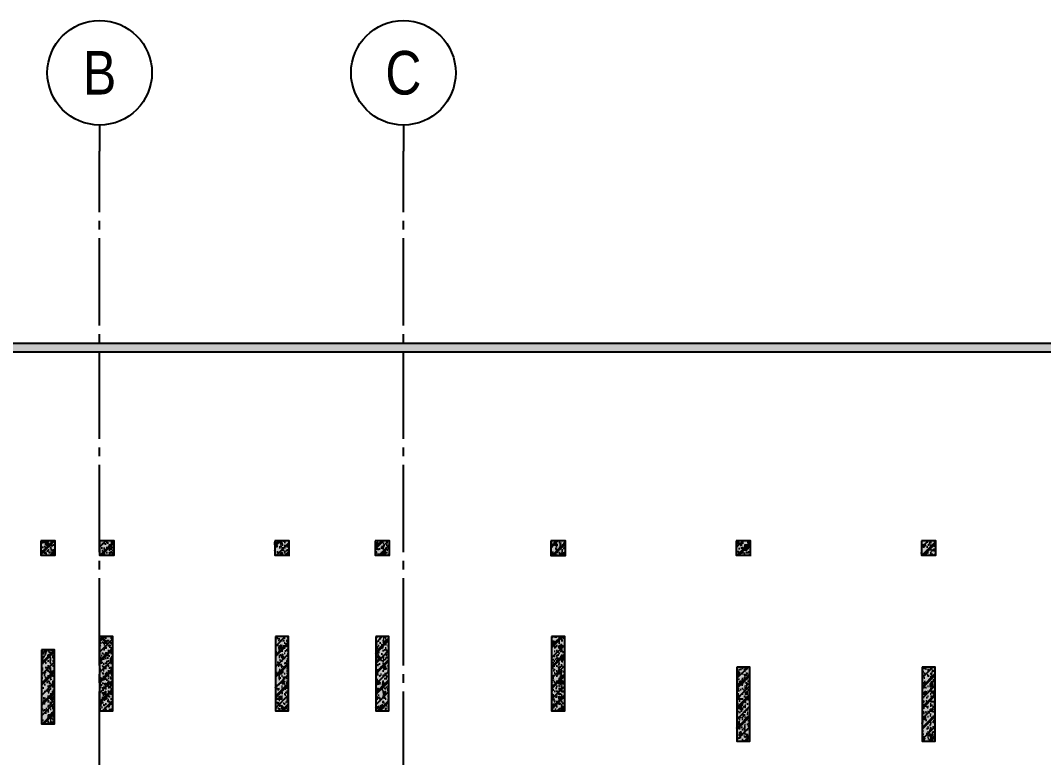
# Model space of a CAD drawing. Header units: millimetres. Extents: x 379264 to 1158416, y -283062 to 356890.
# Drawn here: x 413987 to 449186, y 244354 to 269728 of the extents above; entities that cross this region are included whole.
import ezdxf
from ezdxf.enums import TextEntityAlignment as Align

# ---------------------------------------------------------------- set-up
doc = ezdxf.new("R2010")
doc.units = ezdxf.units.MM
doc.linetypes.add('MB_Luoi truc$0$Center101', pattern=[13, 10, -1, 1, -1])
for name, color, linetype in [('mb_cot ham 2$0$Concrete Hatch', 218, 'Continuous'), ('mb_cot ham 2$0$Concrete Line', 6, 'Continuous'), ('mb_cot ham 2$0$Concrete Solid', 216, 'Continuous'), ('MB_Luoi truc$0$Grid', 34, 'Continuous'), ('MB_Luoi truc$0$Grid Line', 251, 'MB_Luoi truc$0$Center101')]:
    doc.layers.add(name, color=color, linetype=linetype)
doc.styles.add('MB_Luoi truc$0$Grid A-F$0$VNI-HelveCB', font='VHELVCB_0.TTF')

# ---------------------------------------------------------------- blocks, each defined once
blk = doc.blocks.new('*U1597')
at = {"layer": 'MB_Luoi truc$0$Grid', "lineweight": -2}
blk.add_line((0, 634), (0, 631), dxfattribs=at)
blk.add_circle((0, 640), 6, dxfattribs=at)
at = {"layer": 'MB_Luoi truc$0$Grid Line'}
blk.add_line((0, 0), (0, 631), dxfattribs=at)
at = {"layer": 'MB_Luoi truc$0$Grid', "lineweight": -2, "style": 'MB_Luoi truc$0$Grid A-F$0$VNI-HelveCB'}
for tag, p in [('GRIDSUB', (0, 640)), ('GRID', (0, -9))]:
    blk.add_attdef(tag, text='', height=5, dxfattribs=at).set_placement(p, align=Align.MIDDLE)
blk = doc.blocks.new('*U1606')
at = {"layer": 'mb_cot ham 2$0$Concrete Hatch'}
h = blk.add_hatch(dxfattribs=at)
h.set_pattern_fill('CONCRETE', color=256, scale=50, style=0, pattern_type=2)
h.set_pattern_definition([(45, (-100, -2300), (-176.7766952966369, 176.7766952966369), []), (45, (-100, -2250), (-353.5533905932737, 353.5533905932738), []), (49.99999999999999, (-100, -2300), (358.6300913003767, -31.37606749129755), [37.5, -412.5]), (355, (-100, -2300), (-69.3756668065, 376.0960668500059), [30, -330]), (100.4514, (-70.11416, -2302.614669999999), (289.2546908570108, 344.7197710304768), [31.870095, -350.571056]), (46.18420000000001, (-100, -2200), (533.6205243128222, -82.75950716450905), [56.25, -618.75]), (96.6356, (-55.53162750000001, -2206.8966535), (467.3313527743517, 487.0589354502209), [47.805144, -525.8565]), (351.1842, (-100, -2200), (467.3309725668136, 487.0593004626623), [45, -495]), (21, (-50, -2225), (298.4535260592309, -201.3094453326694), [37.5, -412.5]), (326.0000000000001, (-50, -2225), (121.6576659607909, 362.5750225234265), [30, -330]), (71.4514, (-25.1288835, -2241.775803), (420.111314290745, 161.2652483549762), [31.870095, -350.571056]), (37.50000000000001, (-100, -2300), (6.079927658645334, 166.4469269156558), [0, -326, 0, -335, 0, -331.25]), (7.499999999999999, (-100, -2300), (131.5347687210743, 197.2058559411801), [0, -191, 0, -318.5, 0, -126.25]), (327.5, (-211.5, -2300), (266.9112180862045, -11.2774358671899), [0, -125, 0, -390, 0, -517.5]), (317.5, (-261.5, -2300), (291.5930846711931, 50.05249116615882), [0, -162.5, 0, -259, 0, -367.5]), (0, (75, -2125), (0, 875), [87.5, -787.5]), (0, (337.5, -1950), (0, 875), [87.5, -787.5]), (0, (162.5, -1600), (0, 875), [87.5, -350, 87.5, -350]), (90, (75, -2125), (-875, 5.35782974626967e-14), [87.5, -787.5]), (90, (162.5, -1600), (-875, 5.35782974626967e-14), [87.5, -787.5]), (90, (425, -1950), (-875, 5.35782974626967e-14), [87.5, -787.5]), (90, (600, -1687.5), (-875, 5.35782974626967e-14), [87.5, -787.5]), (135, (162.5, -2125), (-875.016357447105, 8.881784197001252e-14), [123.76, -1113.7]), (135, (250, -1600), (-875.016357447105, 8.881784197001252e-14), [123.76, -1113.7]), (45, (337.5, -1950), (8.881784197001252e-14, 875.016357447105), [123.76, -247.485, 123.76, -742.455]), (0, (-275, -2300), (87.5, 87.5), [-175, 0])])
h.paths.add_polyline_path([(-250, 150), (-250, -2400), (200, -2400), (200, 150)])
at = {"layer": 'mb_cot ham 2$0$Concrete Solid'}
blk.add_hatch(color=256, dxfattribs=at).paths.add_polyline_path([(-250, 150), (-250, -2400), (200, -2400), (200, 150)])
at = {"layer": 'mb_cot ham 2$0$Concrete Line'}
blk.add_lwpolyline([(-250, 150), (-250, -2400), (200, -2400), (200, 150)], close=True, dxfattribs=at)
blk = doc.blocks.new('*U1607')
at = {"layer": 'mb_cot ham 2$0$Concrete Hatch'}
h = blk.add_hatch(dxfattribs=at)
h.set_pattern_fill('CONCRETE', color=256, scale=50, style=0, pattern_type=2)
h.set_pattern_definition([(45, (100, -2300), (-176.7766952966369, 176.7766952966369), []), (45, (100, -2250), (-353.5533905932737, 353.5533905932738), []), (49.99999999999999, (100, -2300), (358.6300913003767, -31.37606749129755), [37.5, -412.5]), (355, (100, -2300), (-69.3756668065, 376.0960668500059), [30, -330]), (100.4514, (129.88584, -2302.614669999999), (289.2546908570108, 344.7197710304768), [31.870095, -350.571056]), (46.18420000000001, (100, -2200), (533.6205243128222, -82.75950716450905), [56.25, -618.75]), (96.6356, (144.4683725, -2206.8966535), (467.3313527743517, 487.0589354502209), [47.805144, -525.8565]), (351.1842, (100, -2200), (467.3309725668136, 487.0593004626623), [45, -495]), (21, (150, -2225), (298.4535260592309, -201.3094453326694), [37.5, -412.5]), (326.0000000000001, (150, -2225), (121.6576659607909, 362.5750225234265), [30, -330]), (71.4514, (174.8711165, -2241.775803), (420.111314290745, 161.2652483549762), [31.870095, -350.571056]), (37.50000000000001, (100, -2300), (6.079927658645334, 166.4469269156558), [0, -326, 0, -335, 0, -331.25]), (7.499999999999999, (100, -2300), (131.5347687210743, 197.2058559411801), [0, -191, 0, -318.5, 0, -126.25]), (327.5, (-11.5, -2300), (266.9112180862045, -11.2774358671899), [0, -125, 0, -390, 0, -517.5]), (317.5, (-61.5, -2300), (291.5930846711931, 50.05249116615882), [0, -162.5, 0, -259, 0, -367.5]), (0, (275, -2125), (0, 875), [87.5, -787.5]), (0, (537.5, -1950), (0, 875), [87.5, -787.5]), (0, (362.5, -1600), (0, 875), [87.5, -350, 87.5, -350]), (90, (275, -2125), (-875, 5.35782974626967e-14), [87.5, -787.5]), (90, (362.5, -1600), (-875, 5.35782974626967e-14), [87.5, -787.5]), (90, (625, -1950), (-875, 5.35782974626967e-14), [87.5, -787.5]), (90, (800, -1687.5), (-875, 5.35782974626967e-14), [87.5, -787.5]), (135, (362.5, -2125), (-875.016357447105, 8.881784197001252e-14), [123.76, -1113.7]), (135, (450, -1600), (-875.016357447105, 8.881784197001252e-14), [123.76, -1113.7]), (45, (537.5, -1950), (8.881784197001252e-14, 875.016357447105), [123.76, -247.485, 123.76, -742.455]), (0, (-75, -2300), (87.5, 87.5), [-175, 0])])
h.paths.add_polyline_path([(-150, 150), (-150, -2400), (300, -2400), (300, 150)])
at = {"layer": 'mb_cot ham 2$0$Concrete Solid'}
blk.add_hatch(color=256, dxfattribs=at).paths.add_polyline_path([(-150, 150), (-150, -2400), (300, -2400), (300, 150)])
at = {"layer": 'mb_cot ham 2$0$Concrete Line'}
blk.add_lwpolyline([(-150, 150), (-150, -2400), (300, -2400), (300, 150)], close=True, dxfattribs=at)
blk = doc.blocks.new('*U1647')
at = {"layer": 'mb_cot ham 2$0$Concrete Hatch'}
h = blk.add_hatch(dxfattribs=at)
h.set_pattern_fill('CONCRETE', color=256, scale=50, style=0, pattern_type=2)
h.set_pattern_definition([(45, (-150, -149.9999999999998), (-176.7766952966369, 176.7766952966369), []), (45, (-150, -99.99999999999983), (-353.5533905932737, 353.5533905932738), []), (49.99999999999999, (-150, -149.9999999999998), (358.6300913003767, -31.37606749129755), [37.5, -412.5]), (355, (-150, -149.9999999999998), (-69.3756668065, 376.0960668500059), [30, -330]), (100.4514, (-120.11416, -152.6146699999998), (289.2546908570108, 344.7197710304768), [31.870095, -350.571056]), (46.18420000000001, (-150, -49.99999999999983), (533.6205243128222, -82.75950716450905), [56.25, -618.75]), (96.6356, (-105.5316275, -56.89665349999984), (467.3313527743517, 487.0589354502209), [47.805144, -525.8565]), (351.1842, (-150, -49.99999999999983), (467.3309725668136, 487.0593004626623), [45, -495]), (21, (-100, -74.99999999999983), (298.4535260592309, -201.3094453326694), [37.5, -412.5]), (326.0000000000001, (-100, -74.99999999999983), (121.6576659607909, 362.5750225234265), [30, -330]), (71.4514, (-75.1288835, -91.77580299999983), (420.111314290745, 161.2652483549762), [31.870095, -350.571056]), (37.50000000000001, (-150, -149.9999999999998), (6.079927658645334, 166.4469269156558), [0, -326, 0, -335, 0, -331.25]), (7.499999999999999, (-150, -149.9999999999998), (131.5347687210743, 197.2058559411801), [0, -191, 0, -318.5, 0, -126.25]), (327.5, (-261.5, -149.9999999999998), (266.9112180862045, -11.2774358671899), [0, -125, 0, -390, 0, -517.5]), (317.5, (-311.5, -149.9999999999998), (291.5930846711931, 50.05249116615882), [0, -162.5, 0, -259, 0, -367.5]), (0, (25, 25.00000000000017), (0, 875), [87.5, -787.5]), (0, (287.5, 200.0000000000002), (0, 875), [87.5, -787.5]), (0, (112.5, 550.0000000000002), (0, 875), [87.5, -350, 87.5, -350]), (90, (25, 25.00000000000017), (-875, 5.35782974626967e-14), [87.5, -787.5]), (90, (112.5, 550.0000000000002), (-875, 5.35782974626967e-14), [87.5, -787.5]), (90, (375, 200.0000000000002), (-875, 5.35782974626967e-14), [87.5, -787.5]), (90, (550, 462.5000000000002), (-875, 5.35782974626967e-14), [87.5, -787.5]), (135, (112.5, 25.00000000000017), (-875.016357447105, 8.881784197001252e-14), [123.76, -1113.7]), (135, (200, 550.0000000000002), (-875.016357447105, 8.881784197001252e-14), [123.76, -1113.7]), (45, (287.5, 200.0000000000002), (8.881784197001252e-14, 875.016357447105), [123.76, -247.485, 123.76, -742.455]), (0, (-325, -149.9999999999998), (87.5, 87.5), [-175, 0])])
h.paths.add_polyline_path([(-300, 200), (-300, -299.9999999999998), (200, -299.9999999999999), (200, 200)])
at = {"layer": 'mb_cot ham 2$0$Concrete Solid'}
blk.add_hatch(color=256, dxfattribs=at).paths.add_polyline_path([(-300, 200), (-300, -299.9999999999998), (200, -299.9999999999999), (200, 200)])
at = {"layer": 'mb_cot ham 2$0$Concrete Line'}
blk.add_lwpolyline([(-300, 200), (-300, -299.9999999999998), (200, -299.9999999999999), (200, 200)], close=True, dxfattribs=at)

msp = doc.modelspace()

# ---------------------------------------------------------------- hatches: boundary and pattern name
at = {"layer": 'mb_cot ham 2$0$Concrete Hatch'}
h = msp.add_hatch(dxfattribs=at)
h.set_pattern_fill('BTCT', color=256, scale=100, style=0, pattern_type=2)
h.set_pattern_definition([(45, (404461.1062444114, 95217.43306572805), (-176.7766952966369, 176.7766952966369), []), (45, (404461.1062444114, 95327.43306572805), (-176.7766952966369, 176.7766952966369), []), (49.99999999999999, (404461.1062444114, 95217.43306572805), (717.2601826007534, -62.75213498259511), [75, -825]), (355, (404461.1062444114, 95217.43306572805), (-138.751333613, 752.1921337000118), [60, -660]), (100.4514, (404520.8779244114, 95212.20372572805), (578.5093817140216, 689.4395420609536), [63.74019000000001, -701.142112]), (46.18420000000002, (404461.1062444114, 95417.43306572805), (1067.241048625644, -165.5190143290181), [112.5, -1237.5]), (96.6356, (404550.0429894114, 95403.63975872805), (934.6627055487033, 974.1178709004417), [95.610288, -1051.713]), (351.1842, (404461.1062444114, 95417.43306572805), (934.6619451336272, 974.1186009253246), [90, -990]), (21, (404561.1062444114, 95367.43306572805), (596.9070521184617, -402.6188906653388), [75, -825]), (326.0000000000001, (404561.1062444114, 95367.43306572805), (243.3153319215817, 725.150045046853), [60, -660]), (71.4514, (404610.8484774114, 95333.88145972806), (840.22262858149, 322.5304967099524), [63.74019000000001, -701.142112]), (37.50000000000001, (404461.1062444114, 95217.43306572805), (12.15985531729067, 332.8938538313115), [0, -652, 0, -670, 0, -662.5]), (7.499999999999999, (404461.1062444114, 95217.43306572805), (263.0695374421486, 394.4117118823602), [0, -382, 0, -637, 0, -252.5]), (327.5, (404238.1062444114, 95217.43306572805), (533.822436172409, -22.55487173437976), [0, -250, 0, -780, 0, -1035]), (317.5, (404138.1062444114, 95217.43306572805), (583.1861693423863, 100.1049823323177), [0, -325, 0, -518, 0, -735]), (0, (404811.1062444114, 95567.43306572805), (0, 1750), [175, -1575]), (0, (405336.1062444114, 95917.43306572805), (0, 1750), [175, -1575]), (0, (404986.1062444114, 96617.43306572805), (0, 1750), [175, -700, 175, -700]), (90, (404811.1062444114, 95567.43306572805), (-1750, 1.071565949253934e-13), [175, -1575]), (90, (404986.1062444114, 96617.43306572805), (-1750, 1.071565949253934e-13), [175, -1575]), (90, (405511.1062444114, 95917.43306572805), (-1750, 1.071565949253934e-13), [175, -1575]), (90, (405861.1062444114, 96442.43306572805), (-1750, 1.071565949253934e-13), [175, -1575]), (135, (404986.1062444114, 95567.43306572805), (-1750.03271489421, 1.77635683940025e-13), [247.52, -2227.4]), (135, (405161.1062444114, 96617.43306572805), (-1750.03271489421, 1.77635683940025e-13), [247.52, -2227.4]), (45, (405336.1062444114, 95917.43306572805), (0, 1750.03271489421), [247.52, -494.97, 247.52, -1484.91]), (0, (404111.1062444114, 95217.43306572805), (175, 175), [-350, 0])])
h.paths.add_polyline_path([(510211.106244654, 89303.79867552417), (507895.8391907061, 86517.43306714878), (437111.1062444113, 86517.43306572782), (437111.1062444113, 179567.4330657281), (404461.1062444114, 179567.4330657281), (404461.1062444114, 180967.4330657281), (393861.1062444114, 180967.4330657281), (393861.1062444114, 258317.4330657281), (503994.8312905692, 258317.4330657281), (510211.106244654, 253327.8437337284), (510211.106244654, 222639.3033585841), (510211.1062445029, 222558.4043139775)], flags=16)
h.paths.add_polyline_path([(504100.339122829, 258617.4330657281), (393561.1062444114, 258617.4330657281), (393561.1062444114, 180667.4330657281), (404161.1062444114, 180667.4330657281), (404161.1062444114, 179267.4330657281), (436811.1062444113, 179267.4330657281), (436811.1062444113, 86217.43306572782), (508036.611793662, 86217.43306572782), (510511.106244654, 89195.42483760708), (510511.106244654, 253471.7315841722)])
at = {"layer": 'mb_cot ham 2$0$Concrete Solid'}
h = msp.add_hatch(color=256, dxfattribs=at)
h.paths.add_polyline_path([(510211.106244654, 89303.79867552417), (507895.8391907061, 86517.43306714878), (437111.1062444113, 86517.43306572782), (437111.1062444113, 179567.4330657281), (404461.1062444114, 179567.4330657281), (404461.1062444114, 180967.4330657281), (393861.1062444114, 180967.4330657281), (393861.1062444114, 258317.4330657281), (503994.8312905692, 258317.4330657281), (510211.106244654, 253327.8437337284)], flags=16)
h.paths.add_polyline_path([(504100.339122829, 258617.4330657281), (393561.1062444114, 258617.4330657281), (393561.1062444114, 180667.4330657281), (404161.1062444114, 180667.4330657281), (404161.1062444114, 179267.4330657281), (436811.1062444113, 179267.4330657281), (436811.1062444113, 86217.43306572782), (508036.611793662, 86217.43306572782), (510511.106244654, 89195.42483760708), (510511.106244654, 253471.7315841722)])

# ---------------------------------------------------------------- linework, layer by layer
at = {"layer": 'mb_cot ham 2$0$Concrete Line'}
for points in [[(436811.1062444113, 179267.4330657281), (404161.1062444114, 179267.4330657281), (404161.1062444114, 180667.4330657281), (393561.1062444114, 180667.4330657281), (393561.1062444114, 258617.4330657281), (504100.339122829, 258617.4330657281), (510511.106244654, 253471.7315841722), (510511.106244654, 89195.42483760708), (508036.611793662, 86217.43306572782), (436811.1062444113, 86217.43306572782)], [(437111.1062444113, 179567.4330657281), (404461.1062444114, 179567.4330657281), (404461.1062444114, 180967.4330657281), (393861.1062444114, 180967.4330657281), (393861.1062444114, 258317.4330657281), (503994.8312905692, 258317.4330657281), (510211.106244654, 253327.8437337283), (510211.106244654, 89303.79867552419), (507895.8391895253, 86517.43306572782), (437111.1062444113, 86517.43306572782)]]:
    msp.add_lwpolyline(points, close=True, dxfattribs=at)

# ---------------------------------------------------------------- block references
for p in [(414986.1062444114, 251617.4401836673), (417011.1062444113, 251617.4473016066), (423036.1062444114, 251617.4401836673), (426486.1062444114, 251617.4401836673), (432536.1062444114, 251610.5430153899), (438909.1062444112, 251617.4401836673), (445286.1062444114, 251617.4401836673)]:
    msp.add_blockref('*U1647', p)
for name, p in [('*U1606', (416961.1062444114, 248367.4330709784)), ('*U1607', (422911.1062444114, 248367.4330709784)), ('*U1606', (426461.1062444114, 248367.4330709784)), ('*U1607', (432411.1062444114, 248367.4330709784)), ('*U1607', (414861.1062444114, 247917.4330709784)), ('*U1607', (438784.1062444112, 247317.4330657279)), ('*U1607', (445161.1062444114, 247317.4330709783))]:
    msp.add_blockref(name, p, dxfattribs=at)
at = {"layer": 'MB_Luoi truc$0$Grid'}
ref = msp.add_blockref('*U1597', (416711.1062444114, 75928.27121751511), dxfattribs=dict(at, xscale=300, yscale=300, zscale=300))
ref.add_attrib('GRIDSUB', 'B', dxfattribs={"lineweight": -2, "height": 1500, "style": 'MB_Luoi truc$0$Grid A-F$0$VNI-HelveCB'}).set_placement((416711.1062444114, 267928.2712175151), align=Align.MIDDLE)
ref = msp.add_blockref('*U1597', (427161.1062444114, 75928.27121751511), dxfattribs=dict(at, xscale=300, yscale=300, zscale=300))
ref.add_attrib('GRIDSUB', 'C', dxfattribs={"lineweight": -2, "height": 1500, "style": 'MB_Luoi truc$0$Grid A-F$0$VNI-HelveCB'}).set_placement((427161.1062444114, 267928.2712175151), align=Align.MIDDLE)

doc.saveas('drawing.dxf')
